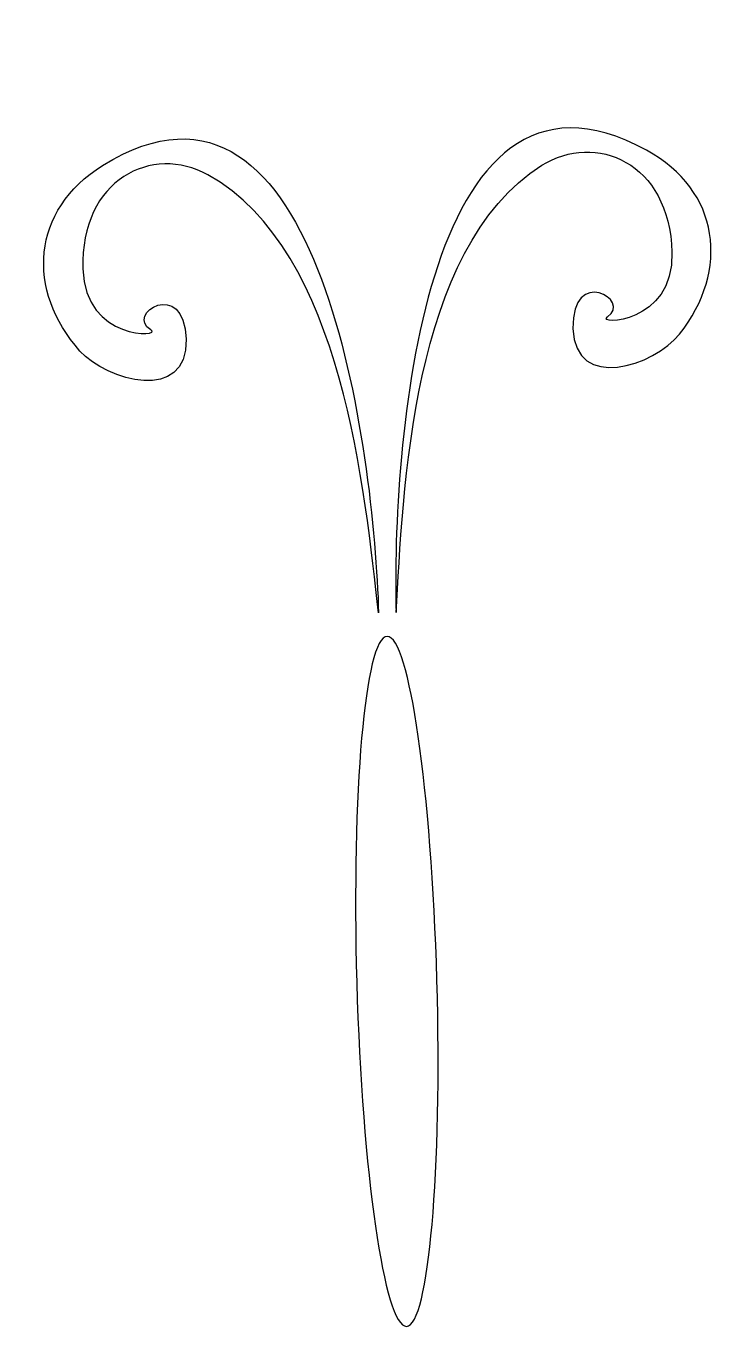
# Model space of a CAD drawing. Header units: centimetres. Extents: x -2.26 to 2.26, y -3.85 to 4.5.
import ezdxf

# ---------------------------------------------------------------- set-up
doc = ezdxf.new("R2010")
doc.units = ezdxf.units.CM
doc.header["$MEASUREMENT"] = 0
doc.layers.add('Camada 1', color=7, linetype='Continuous')

msp = doc.modelspace()

# ---------------------------------------------------------------- linework, layer by layer
at = {"layer": 'Camada 1'}
for points, knots in [([(0.00792, 0.73255), (-0.02047, 1.73794), (-0.35162, 4.48178), (-1.76349, 3.60434), (-1.76349, 3.60434), (-2.22241, 3.31917), (-2.25535, 2.80218), (-1.90901, 2.41366), (-1.90901, 2.41366), (-1.73584, 2.21943), (-1.21667, 2.07888), (-1.22826, 2.48883), (-1.22826, 2.48883), (-1.23966, 2.89206), (-1.62294, 2.64724), (-1.45384, 2.5496), (-1.45384, 2.5496), (-1.37227, 2.50258), (-1.87717, 2.4761), (-1.89022, 2.94031), (-1.89022, 2.94031), (-1.90663, 3.52068), (-1.44173, 3.73994), (-1.08806, 3.54483), (-1.08806, 3.54483), (-0.21356, 3.06242), (-0.08095, 1.48619), (0.00792, 0.73255)], [0, 0, 0, 0, 0.125, 0.125, 0.125, 0.125, 0.25, 0.25, 0.25, 0.25, 0.375, 0.375, 0.375, 0.375, 0.5, 0.5, 0.5, 0.5, 0.625, 0.625, 0.625, 0.625, 0.75, 0.75, 0.75, 0.75, 1, 1, 1, 1]), ([(0.12085, 0.73575), (0.09251, 1.74117), (0.26841, 4.49926), (1.72753, 3.70281), (1.72753, 3.70281), (2.20182, 3.44392), (2.26392, 2.92959), (1.93994, 2.52219), (1.93994, 2.52219), (1.77809, 2.31857), (1.26766, 2.14892), (1.2561, 2.55886), (1.2561, 2.55886), (1.24472, 2.96211), (1.64115, 2.73928), (1.47779, 2.63231), (1.47779, 2.63231), (1.39908, 2.58072), (1.90467, 2.58278), (1.89157, 3.04699), (1.89157, 3.04699), (1.87525, 3.62738), (1.39868, 3.82008), (1.05652, 3.60537), (1.05652, 3.60537), (0.2106, 3.07441), (0.16704, 1.4932), (0.12085, 0.73575)], [0, 0, 0, 0, 0.125, 0.125, 0.125, 0.125, 0.25, 0.25, 0.25, 0.25, 0.375, 0.375, 0.375, 0.375, 0.5, 0.5, 0.5, 0.5, 0.625, 0.625, 0.625, 0.625, 0.75, 0.75, 0.75, 0.75, 1, 1, 1, 1]), ([(0.06288, 0.58256), (0.20496, 0.58653), (0.34807, -0.40164), (0.3826, -1.62412), (0.3826, -1.62412), (0.4171, -2.84655), (0.32976, -3.84117), (0.18781, -3.84522), (0.18781, -3.84522), (0.04573, -3.84927), (-0.09746, -2.8611), (-0.13197, -1.63862), (-0.13197, -1.63862), (-0.16641, -0.41616), (-0.0792, 0.57851), (0.06288, 0.58256)], [0, 0, 0, 0, 0.2, 0.2, 0.2, 0.2, 0.4, 0.4, 0.4, 0.4, 0.6, 0.6, 0.6, 0.6, 1, 1, 1, 1])]:
    msp.add_open_spline(points, degree=3, knots=knots, dxfattribs=at)

doc.saveas('drawing.dxf')
